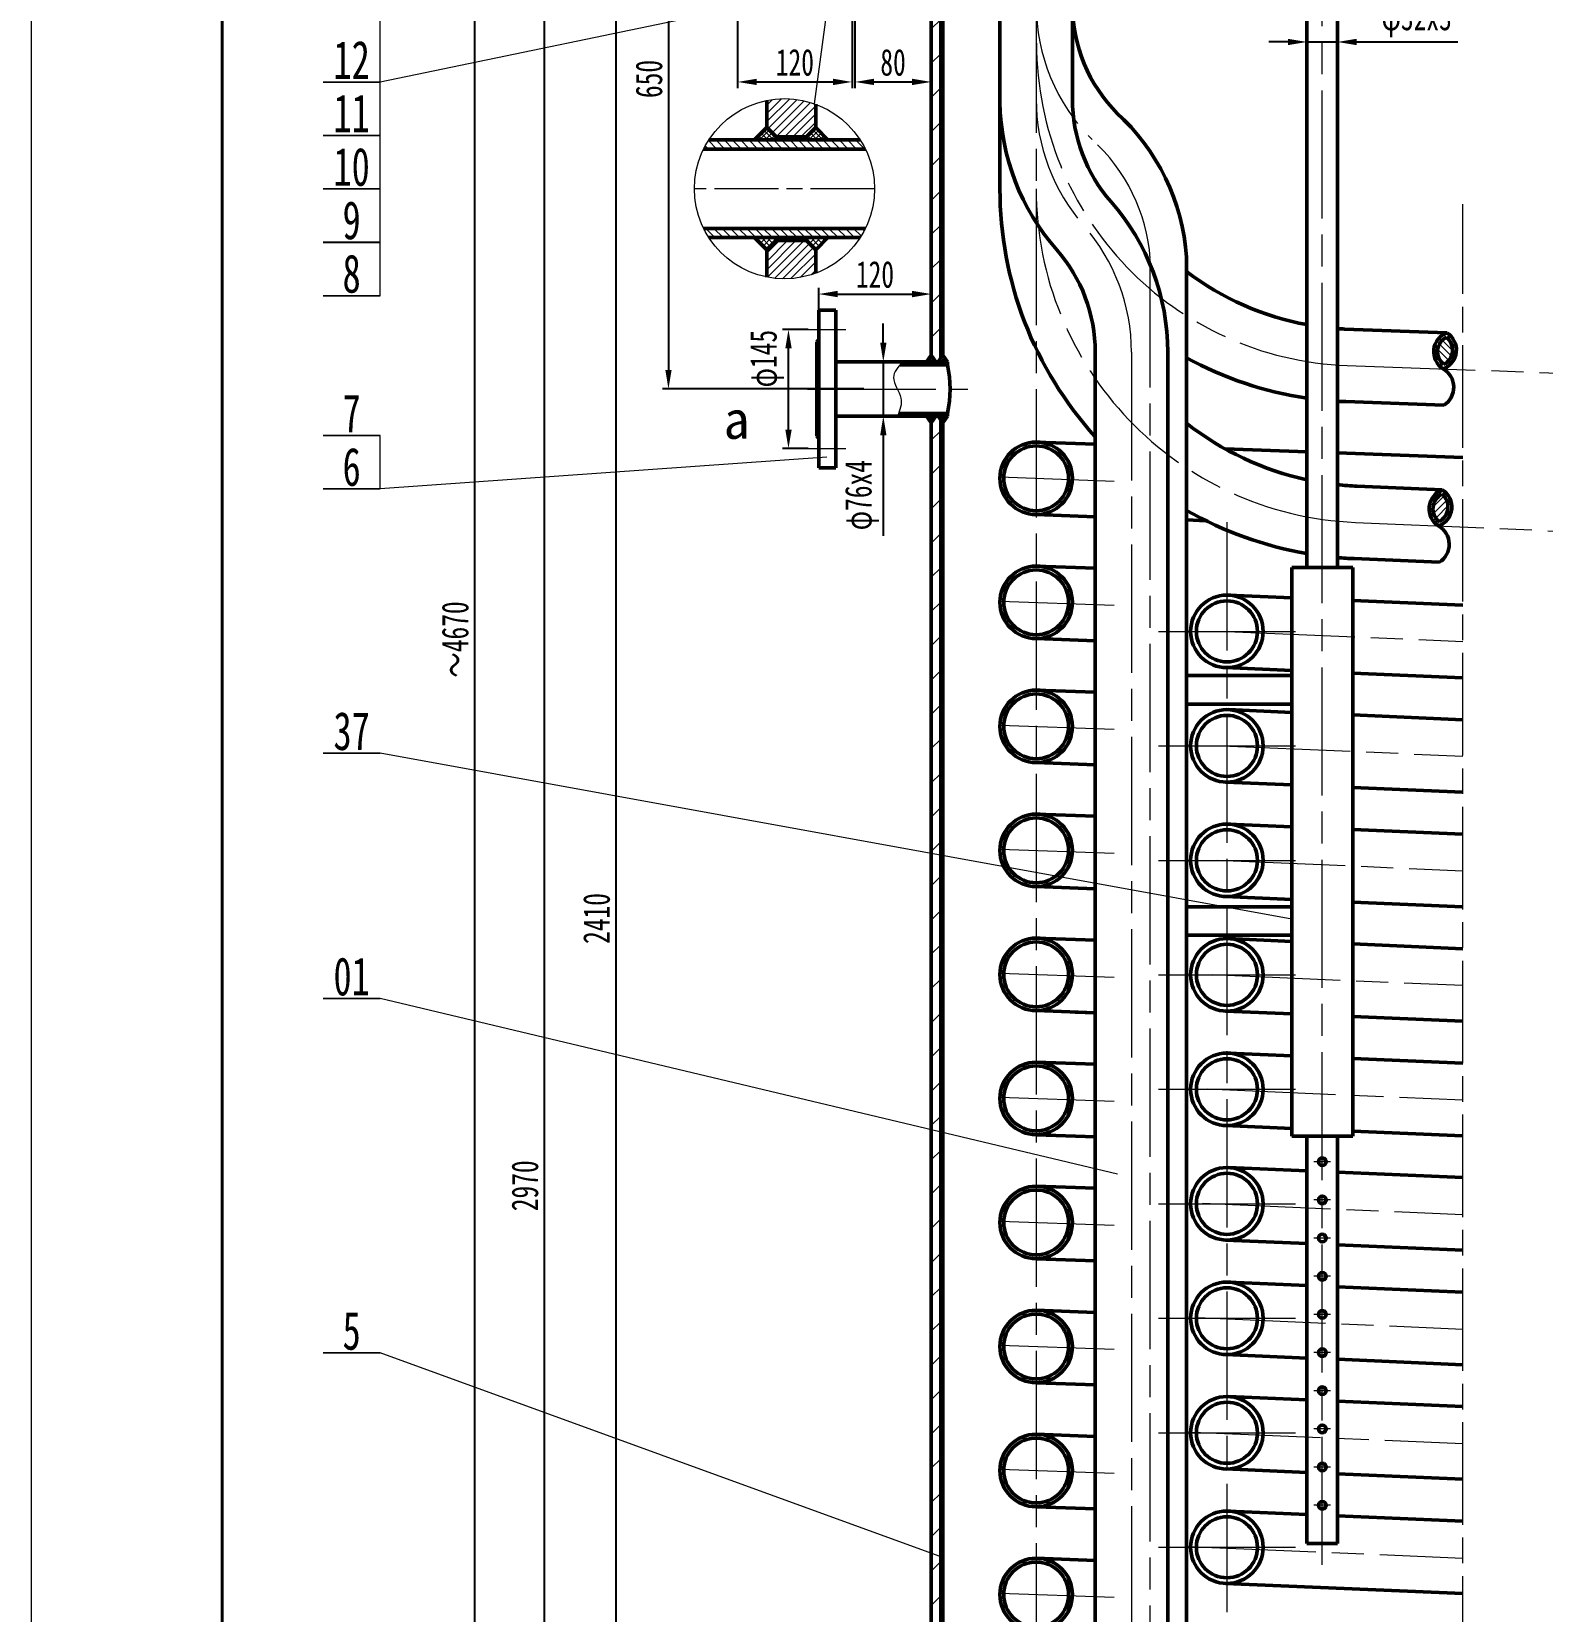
# Model space of a CAD drawing. Header units: millimetres. Extents: x 17368 to 100025, y -24769 to 12950.
# Drawn here: x 45302 to 45500, y -9218.9 to -9011.9 of the extents above; entities that cross this region are included whole.
import ezdxf
from ezdxf.enums import TextEntityAlignment as Align

# ---------------------------------------------------------------- set-up
doc = ezdxf.new("R2010")
doc.units = ezdxf.units.MM
doc.header["$LTSCALE"] = 2.8
for name, pattern in [('ACAD_ISO04W100', [30, 24, -3, 0, -3]), ('AM_ISO08W050', [18, 12, -1.5, 3, -1.5]), ('AM_ISO08W050x2', [9, 6, -0.75, 1.5, -0.75])]:
    doc.linetypes.add(name, pattern=pattern)
doc.layers.get('0').update_dxf_attribs({"lineweight": 50})
doc.layers.get('Defpoints').update_dxf_attribs({"lineweight": 50})
for name, color, linetype, lineweight in [('5', 5, 'Continuous', 40), ('9', 3, 'Continuous', 15), ('AM_7N', 4, 'AM_ISO08W050', 15), ('dim', 7, 'Continuous', 15), ('red', 1, 'ACAD_ISO04W100', 15), ('细实线', 5, 'Continuous', 15)]:
    doc.layers.add(name, color=color, linetype=linetype, lineweight=lineweight)
doc.styles.add('仿宋体', font='', dxfattribs={"width": 0.7, "height": 3.5})
doc.styles.get('仿宋体').set_extended_font_data('FangSong_GB2312')
doc.dimstyles.new('ISO-25', dxfattribs={"dimtxt": 3.5, "dimasz": 2.5, "dimexe": 1.25, "dimexo": 0.625, "dimtad": 1, "dimdsep": 46, "dimtxsty": '仿宋体', "dimcen": 2.5, "dimadec": 0, "dimazin": 0, "dimtfac": 1, "dimtmove": 0, "dimatfit": 1, "dimfxl": 0, "dimarcsym": 0})
pattern_1 = [(45, (-21993.8874, -4614.7845), (-0.449012806, 0.449012806), [])]

# ---------------------------------------------------------------- blocks, each defined once
blk = doc.blocks.new('*D1254')
at = {"layer": 'Defpoints', "color": 0, "lineweight": 15}
for p in [(45360.08, -8799.55), (45435.41, -8799.55), (45464.29, -9383.66)]:
    blk.add_point(p, dxfattribs=at)
at = {"layer": '细实线', "color": 0, "lineweight": -2}
for p, q in [((45434.79, -8799.55), (45359.28, -8799.55)), ((45360.08, -9381.16), (45360.08, -8802.05)), ((45463.66, -9383.66), (45359.28, -9383.66))]:
    blk.add_line(p, q, dxfattribs=at)
at = {"layer": '细实线', "color": 0, "lineweight": 15}
for points in [[(45359.66, -8802.05), (45360.5, -8802.05), (45360.08, -8799.55)], [(45359.66, -9381.16), (45360.5, -9381.16), (45360.08, -9383.66)]]:
    blk.add_solid(points, dxfattribs=at)
at = {"layer": '细实线', "color": 0, "lineweight": 15, "insert": (45357.53, -9091.6), "char_height": 3.5, "attachment_point": 5, "rotation": 90, "style": '仿宋体'}
blk.add_mtext('～4670', dxfattribs=at)
blk = doc.blocks.new('*D1260')
at = {"layer": 'Defpoints', "color": 0, "lineweight": 15}
for p in [(45378.61, -8977.52), (45414.76, -8977.52), (45420.36, -9278.77)]:
    blk.add_point(p, dxfattribs=at)
at = {"layer": '细实线', "color": 0, "lineweight": -2}
for p, q in [((45414.14, -8977.52), (45377.81, -8977.52)), ((45378.61, -9276.27), (45378.61, -8980.02)), ((45419.74, -9278.77), (45377.81, -9278.77))]:
    blk.add_line(p, q, dxfattribs=at)
at = {"layer": '细实线', "color": 0, "lineweight": 15}
for points in [[(45378.19, -8980.02), (45379.03, -8980.02), (45378.61, -8977.52)], [(45378.19, -9276.27), (45379.03, -9276.27), (45378.61, -9278.77)]]:
    blk.add_solid(points, dxfattribs=at)
at = {"layer": '细实线', "color": 0, "lineweight": 15, "insert": (45376.06, -9128.15), "char_height": 3.5, "attachment_point": 5, "rotation": 90, "style": '仿宋体'}
blk.add_mtext('2410', dxfattribs=at)
blk = doc.blocks.new('*D1265')
at = {"layer": 'Defpoints', "color": 0, "linetype": 'Continuous', "lineweight": 15}
for p in [(45414.76, -8977.52), (45385.47, -9058.77), (45411.73, -9058.77)]:
    blk.add_point(p, dxfattribs=at)
at = {"layer": '细实线', "color": 0, "linetype": 'Continuous', "lineweight": -2}
for p, q in [((45414.14, -8977.52), (45384.68, -8977.52)), ((45385.47, -8980.02), (45385.47, -9056.27)), ((45411.1, -9058.77), (45384.68, -9058.77))]:
    blk.add_line(p, q, dxfattribs=at)
at = {"layer": '细实线', "color": 0, "linetype": 'Continuous', "lineweight": 15}
for points in [[(45385.06, -8980.02), (45385.89, -8980.02), (45385.47, -8977.52)], [(45385.06, -9056.27), (45385.89, -9056.27), (45385.47, -9058.77)]]:
    blk.add_solid(points, dxfattribs=at)
at = {"layer": '细实线', "color": 0, "linetype": 'Continuous', "lineweight": 15, "insert": (45382.93, -9018.15), "char_height": 3.5, "attachment_point": 5, "rotation": 90, "style": '仿宋体'}
blk.add_mtext('650', dxfattribs=at)
blk = doc.blocks.new('*D1266')
at = {"layer": 'Defpoints', "color": 0, "linetype": 'Continuous', "lineweight": 15}
for p in [(45401.2, -9050.96), (45404.41, -9050.96), (45404.41, -9066.58)]:
    blk.add_point(p, dxfattribs=at)
at = {"layer": '细实线', "color": 0, "linetype": 'Continuous', "lineweight": -2}
for p, q in [((45403.79, -9050.96), (45400.4, -9050.96)), ((45401.2, -9064.08), (45401.2, -9053.46)), ((45403.79, -9066.58), (45400.4, -9066.58))]:
    blk.add_line(p, q, dxfattribs=at)
at = {"layer": '细实线', "color": 0, "linetype": 'Continuous', "lineweight": 15}
for points in [[(45400.79, -9053.46), (45401.62, -9053.46), (45401.2, -9050.96)], [(45400.79, -9064.08), (45401.62, -9064.08), (45401.2, -9066.58)]]:
    blk.add_solid(points, dxfattribs=at)
at = {"layer": '细实线', "color": 0, "linetype": 'Continuous', "lineweight": 15, "insert": (45398.39, -9054.79), "char_height": 3.5, "attachment_point": 5, "rotation": 90, "style": '仿宋体'}
blk.add_mtext('φ145', dxfattribs=at)
blk = doc.blocks.new('*D1267')
at = {"layer": 'Defpoints', "color": 0, "linetype": 'Continuous', "lineweight": 15}
for p in [(45419.91, -9046.33), (45405.16, -9053.62), (45419.91, -9052.75)]:
    blk.add_point(p, dxfattribs=at)
at = {"layer": '细实线', "color": 0, "linetype": 'Continuous', "lineweight": -2}
for p, q in [((45405.16, -9052.99), (45405.16, -9045.53)), ((45419.91, -9052.13), (45419.91, -9045.53)), ((45407.66, -9046.33), (45417.41, -9046.33))]:
    blk.add_line(p, q, dxfattribs=at)
at = {"layer": '细实线', "color": 0, "linetype": 'Continuous', "lineweight": 15}
for points in [[(45407.66, -9045.91), (45407.66, -9046.75), (45405.16, -9046.33)], [(45417.41, -9045.91), (45417.41, -9046.75), (45419.91, -9046.33)]]:
    blk.add_solid(points, dxfattribs=at)
at = {"layer": '细实线', "color": 0, "linetype": 'Continuous', "lineweight": 15, "insert": (45412.54, -9043.78), "char_height": 3.5, "attachment_point": 5, "style": '仿宋体'}
blk.add_mtext('120', dxfattribs=at)
blk = doc.blocks.new('*D1268')
at = {"layer": 'Defpoints', "color": 0, "linetype": 'Continuous', "lineweight": 15}
for p in [(45409.91, -9007.16), (45419.91, -9009.93), (45419.91, -9018.54)]:
    blk.add_point(p, dxfattribs=at)
at = {"layer": '细实线', "color": 0, "linetype": 'Continuous', "lineweight": -2}
for p, q in [((45409.91, -9007.78), (45409.91, -9019.34)), ((45419.91, -9010.55), (45419.91, -9019.34)), ((45412.41, -9018.54), (45417.41, -9018.54))]:
    blk.add_line(p, q, dxfattribs=at)
at = {"layer": '细实线', "color": 0, "linetype": 'Continuous', "lineweight": 15}
for points in [[(45412.41, -9018.12), (45412.41, -9018.95), (45409.91, -9018.54)], [(45417.41, -9018.12), (45417.41, -9018.95), (45419.91, -9018.54)]]:
    blk.add_solid(points, dxfattribs=at)
at = {"layer": '细实线', "color": 0, "linetype": 'Continuous', "lineweight": 15, "insert": (45414.91, -9015.99), "char_height": 3.5, "attachment_point": 5, "style": '仿宋体'}
blk.add_mtext('80', dxfattribs=at)
blk = doc.blocks.new('*D1269')
at = {"layer": 'Defpoints', "color": 0, "linetype": 'Continuous', "lineweight": 15}
for p in [(45394.54, -9005.66), (45409.54, -9007.14), (45409.54, -9018.54)]:
    blk.add_point(p, dxfattribs=at)
at = {"layer": '细实线', "color": 0, "linetype": 'Continuous', "lineweight": -2}
for p, q in [((45394.54, -9006.29), (45394.54, -9019.34)), ((45409.54, -9007.76), (45409.54, -9019.34)), ((45397.04, -9018.54), (45407.04, -9018.54))]:
    blk.add_line(p, q, dxfattribs=at)
at = {"layer": '细实线', "color": 0, "linetype": 'Continuous', "lineweight": 15}
for points in [[(45397.04, -9018.12), (45397.04, -9018.95), (45394.54, -9018.54)], [(45407.04, -9018.12), (45407.04, -9018.95), (45409.54, -9018.54)]]:
    blk.add_solid(points, dxfattribs=at)
at = {"layer": '细实线', "color": 0, "linetype": 'Continuous', "lineweight": 15, "insert": (45402.04, -9015.99), "char_height": 3.5, "attachment_point": 5, "style": '仿宋体'}
blk.add_mtext('120', dxfattribs=at)
blk = doc.blocks.new('*D1275')
at = {"layer": 'Defpoints', "color": 0, "linetype": 'Continuous', "lineweight": 15}
for p in [(45369.22, -8977.52), (45414.76, -8977.52), (45539.91, -9348.82)]:
    blk.add_point(p, dxfattribs=at)
at = {"layer": '细实线', "color": 0, "linetype": 'Continuous', "lineweight": -2}
for p, q in [((45414.14, -8977.52), (45368.42, -8977.52)), ((45369.22, -9346.32), (45369.22, -8980.02)), ((45539.29, -9348.82), (45368.42, -9348.82))]:
    blk.add_line(p, q, dxfattribs=at)
at = {"layer": '细实线', "color": 0, "linetype": 'Continuous', "lineweight": 15}
for points in [[(45368.81, -8980.02), (45369.64, -8980.02), (45369.22, -8977.52)], [(45368.81, -9346.32), (45369.64, -9346.32), (45369.22, -9348.82)]]:
    blk.add_solid(points, dxfattribs=at)
at = {"layer": '细实线', "color": 0, "linetype": 'Continuous', "lineweight": 15, "insert": (45366.67, -9163.17), "char_height": 3.5, "attachment_point": 5, "rotation": 90, "style": '仿宋体'}
blk.add_mtext('2970', dxfattribs=at)
blk = doc.blocks.new('*D1485')
at = {"layer": 'Defpoints', "color": 0, "lineweight": 15}
for p in [(45469.16, -9013.76), (45473.16, -9013.3), (45473.16, -9013.76)]:
    blk.add_point(p, dxfattribs=at)
at = {"layer": '细实线', "color": 0, "lineweight": -2}
for p, q in [((45466.66, -9013.3), (45464.16, -9013.3)), ((45469.16, -9013.14), (45469.16, -9012.5)), ((45469.16, -9013.3), (45473.16, -9013.3)), ((45473.16, -9013.14), (45473.16, -9012.5)), ((45475.66, -9013.3), (45488.93, -9013.3))]:
    blk.add_line(p, q, dxfattribs=at)
at = {"layer": '细实线', "color": 0, "lineweight": 15}
for points in [[(45466.66, -9012.89), (45466.66, -9013.72), (45469.16, -9013.3)], [(45475.66, -9012.89), (45475.66, -9013.72), (45473.16, -9013.3)]]:
    blk.add_solid(points, dxfattribs=at)
at = {"layer": '细实线', "color": 0, "lineweight": 15, "insert": (45483.54, -9010.49), "char_height": 3.5, "attachment_point": 5, "style": '仿宋体'}
blk.add_mtext('φ32x3', dxfattribs=at)
blk = doc.blocks.new('*D1535')
at = {"layer": 'Defpoints', "color": 0, "linetype": 'Continuous', "lineweight": 15}
for p in [(45413.71, -9055.21), (45413.63, -9062.33), (45413.71, -9062.33)]:
    blk.add_point(p, dxfattribs=at)
at = {"layer": '细实线', "color": 0, "linetype": 'Continuous', "lineweight": -2}
for p, q in [((45413.63, -9052.71), (45413.63, -9050.21)), ((45413.08, -9055.21), (45412.83, -9055.21)), ((45413.63, -9055.21), (45413.63, -9062.33)), ((45413.08, -9062.33), (45412.83, -9062.33)), ((45413.63, -9064.83), (45413.63, -9078.03))]:
    blk.add_line(p, q, dxfattribs=at)
at = {"layer": '细实线', "color": 0, "linetype": 'Continuous', "lineweight": 15}
for points in [[(45413.22, -9052.71), (45414.05, -9052.71), (45413.63, -9055.21)], [(45413.22, -9064.83), (45414.05, -9064.83), (45413.63, -9062.33)]]:
    blk.add_solid(points, dxfattribs=at)
at = {"layer": '细实线', "color": 0, "linetype": 'Continuous', "lineweight": 15, "insert": (45410.82, -9072.68), "char_height": 3.5, "attachment_point": 5, "rotation": 90, "style": '仿宋体'}
blk.add_mtext('φ76x4', dxfattribs=at)

msp = doc.modelspace()

# ---------------------------------------------------------------- hatches: boundary and pattern name
at = {"layer": '细实线', "linetype": 'Continuous', "lineweight": 15}
h = msp.add_hatch(dxfattribs=at)
h.set_pattern_fill('ANSI31', color=5, style=0)
h.set_pattern_definition([(45, (-21993.8874, -4614.7845), (-2.24506403, 2.24506403), [])])
h.paths.add_polyline_path([(45421.16271, -8978.14745), (45419.91271, -8978.14745), (45419.91271, -8998.25596), (45420.49954, -8998.95995), (45421.07378, -8998.95995), (45421.16271, -8998.84162)])
h.paths.add_polyline_path([(45421.16271, -9006.20328), (45421.07378, -9006.08495), (45420.49954, -9006.08495), (45419.91271, -9006.78894), (45419.91271, -9054.34609), (45420.49864, -9055.20995), (45420.82677, -9055.20995), (45421.16271, -9054.71467)])
h.paths.add_polyline_path([(45421.16271, -9062.83023), (45420.82677, -9062.33495), (45420.49864, -9062.33495), (45419.91271, -9063.19881), (45419.91271, -9106.39455), (45421.16271, -9099.30545)])
h.paths.add_polyline_path([(45421.16271, -9099.30545), (45419.91271, -9106.39455), (45419.91271, -9168.98844), (45421.16271, -9178.52293)])
h.paths.add_polyline_path([(45421.16271, -9178.52293), (45419.91271, -9168.98844), (45419.91271, -9235.20575), (45421.16271, -9233.42057)])
h.paths.add_polyline_path([(45421.16271, -9233.42057), (45419.91271, -9235.20575), (45419.91271, -9278.77245), (45421.16271, -9278.77245)])
h.paths.add_polyline_path([(45672.41271, -9255.42702), (45671.16271, -9246.5074), (45671.16271, -9278.77245), (45672.41271, -9278.77245)])
h.paths.add_polyline_path([(45672.41271, -9182.1214), (45671.16271, -9246.5074), (45672.41271, -9255.42702)])
h.paths.add_polyline_path([(45672.41271, -9182.1214), (45671.16271, -9157.58398), (45671.16271, -9246.5074)])
h.paths.add_polyline_path([(45672.41271, -9085.8117), (45671.16271, -9088.76303), (45671.16271, -9157.58398), (45672.41271, -9182.1214)])
h.paths.add_polyline_path([(45672.41271, -9005.39282), (45671.16271, -9003.40242), (45671.16271, -9088.76303), (45672.41271, -9085.8117)])
h.paths.add_polyline_path([(45672.41271, -8978.14745), (45671.16271, -8978.14745), (45671.16271, -9003.40242), (45672.41271, -9005.39282)])
at = {"layer": '细实线', "lineweight": 15}
h = msp.add_hatch(dxfattribs=at)
h.set_pattern_fill('ANSI31', color=256, scale=0.24, angle=180, style=0)
h.set_pattern_definition([(225, (38395.15434, -45506.6175), (0.538815367, -0.538815367), [])])
h.paths.add_polyline_path([(45404.76671, -9043.60402), (45404.76671, -9040.52991), (45403.56674, -9039.32994), (45399.56671, -9039.32995), (45398.36671, -9040.52996), (45398.36671, -9044.10452, 0.138575296)])
h.paths.add_polyline_path([(45398.3667, -9024.52988), (45399.56678, -9025.72995), (45403.56669, -9025.72994), (45404.76671, -9024.52993), (45404.76671, -9021.45582, 0.13857531), (45398.3667, -9020.95532)])
at = {"layer": '细实线', "lineweight": 13}
h = msp.add_hatch(dxfattribs=at)
h.set_pattern_fill('ANSI37', color=256, scale=0.16, angle=90, style=0)
h.set_pattern_definition([(135, (38395.15434, -45506.61746), (-0.359210245, -0.359210245), []), (225, (38395.15434, -45506.61746), (0.359210245, -0.359210245), [])])
h.paths.add_polyline_path([(45396.7667, -9038.92996), (45398.3667, -9040.52996), (45399.9667, -9038.92996)])
h.paths.add_polyline_path([(45396.76663, -9026.12996), (45399.96678, -9026.12996), (45398.3667, -9024.52988)])
h.paths.add_polyline_path([(45403.16668, -9026.12996), (45406.36683, -9026.12996), (45404.76675, -9024.52988)])
h.paths.add_polyline_path([(45404.76675, -9040.52996), (45406.36675, -9038.92996), (45403.16675, -9038.92996)])
at = {"layer": '细实线', "linetype": 'Continuous', "lineweight": 15}
h = msp.add_hatch(dxfattribs=at)
h.set_pattern_fill('ANSI31', color=5, scale=0.24, angle=90, style=0)
h.set_pattern_definition([(135, (38395.15434, -45506.6175), (-0.538815367, -0.538815367), [])])
h.paths.add_polyline_path([(45410.59913, -9038.92996, 0.029222475), (45411.27767, -9037.72996), (45390.08452, -9037.72996, 0.029222475), (45390.76306, -9038.92996)])
h.paths.add_polyline_path([(45411.27771, -9027.32996, 0.029222354), (45410.59918, -9026.12996), (45390.76302, -9026.12996, 0.029222354), (45390.08448, -9027.32996)])
at = {"layer": '细实线', "lineweight": 15}
h = msp.add_hatch(dxfattribs=at)
h.set_pattern_fill('ANSI31', color=256, scale=0.2, angle=90, style=0)
h.set_pattern_definition([(135, (-21993.8874, -4614.7845), (-0.449012806, -0.449012806), [])])
h.paths.add_polyline_path([(45487.49963, -9051.40009, 0.620989125), (45487.01076, -9056.13818), (45487.01077, -9056.13818, 0.621010501)])
at = {"layer": '细实线', "linetype": 'Continuous', "lineweight": 15}
h = msp.add_hatch(dxfattribs=at)
h.set_pattern_fill('ANSI31', color=5, scale=0.2, style=0)
h.set_pattern_definition(pattern_1)
edge = h.paths.add_edge_path()
edge.add_line((45422.03771, -9055.20995), (45416.15094, -9055.20995))
edge.add_spline(control_points=[(45416.15094, -9055.20995), (45416.04219, -9055.33487), (45415.93344, -9055.4598), (45415.82833, -9055.58495)], knot_values=[0, 0, 0, 0, 3.523385408, 3.523385408, 3.523385408, 3.523385408], degree=3, periodic=0)
edge.add_line((45415.82833, -9055.58495), (45422.03771, -9055.58495))
edge.add_line((45422.03771, -9055.58495), (45422.03771, -9055.20995))
edge = h.paths.add_edge_path()
edge.add_line((45422.03771, -9061.95995), (45415.64956, -9061.95995))
edge.add_spline(control_points=[(45415.64956, -9061.95995), (45415.60569, -9062.08491), (45415.56009, -9062.20993), (45415.51449, -9062.33495)], knot_values=[58.199532222, 58.199532222, 58.199532222, 58.199532222, 61.228941035, 61.228941035, 61.228941035, 61.228941035], degree=3, periodic=0)
edge.add_line((45415.51449, -9062.33495), (45422.03771, -9062.33495))
edge.add_line((45422.03771, -9062.33495), (45422.03771, -9061.95995))
h = msp.add_hatch(dxfattribs=at)
h.set_pattern_fill('ANSI37', color=5, scale=0.0625, style=0)
h.set_pattern_definition([(45, (-21993.8874, -4614.7845), (-0.1403165019, 0.1403165019), []), (135, (-21993.8874, -4614.7845), (-0.1403165019, -0.1403165019), [])])
h.paths.add_polyline_path([(45421.41271, -9054.34609), (45420.82677, -9055.20995), (45422.03771, -9055.20995)])
h.paths.add_polyline_path([(45419.28771, -9055.20995), (45420.49864, -9055.20995), (45419.91271, -9054.34609)])
h.paths.add_polyline_path([(45419.91271, -9063.19881), (45420.49864, -9062.33495), (45419.28771, -9062.33495)])
h.paths.add_polyline_path([(45420.82677, -9062.33495), (45421.41271, -9063.19881), (45422.03771, -9062.33495)])
at = {"layer": '细实线', "lineweight": 15}
h = msp.add_hatch(dxfattribs=at)
h.set_pattern_fill('ANSI31', color=256, scale=0.2, style=0)
h.set_pattern_definition(pattern_1)
h.paths.add_polyline_path([(45486.90511, -9071.9873), (45486.8889, -9071.9866, 0.619772937), (45486.40954, -9076.72042), (45486.40955, -9076.72042, 0.620058056)])

# ---------------------------------------------------------------- linework, layer by layer
for p, q in [((45428.9158, -9033.0925), (45428.9158, -8948.64745)), ((45428.9158, -9021.20444), (45428.9158, -9003.14454)), ((45438.41271, -9020.80142), (45438.41271, -9003.14454)), ((45421.16271, -9006.20328), (45421.16271, -9054.71467)), ((45419.91271, -9006.78894), (45419.91271, -9054.34609)), ((45421.41271, -9006.53594), (45421.41271, -9054.34609)), ((45453.37788, -9285.37515), (45453.37788, -9041.49712)), ((45474.06914, -9050.91381), (45487.49963, -9051.40009)), ((45407.41271, -9055.20995), (45422.03771, -9055.20995)), ((45415.82833, -9055.58495), (45422.03771, -9055.58495)), ((45419.28771, -9055.20995), (45419.91271, -9054.34609)), ((45419.91271, -9054.34609), (45420.49864, -9055.20995)), ((45421.41271, -9054.34609), (45420.82677, -9055.20995)), ((45422.03771, -9055.20995), (45421.41271, -9054.34609)), ((45422.03771, -9055.20995), (45422.03771, -9055.58495)), ((45441.41271, -9053.94296), (45441.41271, -9296.60335)), ((45450.91271, -9053.93763), (45450.91271, -9296.60335)), ((45415.64956, -9061.95995), (45422.03771, -9061.95995)), ((45422.03771, -9061.95995), (45422.03771, -9062.33495)), ((45474.25974, -9060.43083), (45487.09113, -9060.89418)), ((45407.41271, -9062.33495), (45422.03771, -9062.33495)), ((45419.28771, -9062.33495), (45419.91271, -9063.19881)), ((45419.91271, -9063.19881), (45420.49864, -9062.33495)), ((45419.91271, -9063.19881), (45419.91271, -9278.77245)), ((45421.41271, -9063.19881), (45420.82677, -9062.33495)), ((45421.16271, -9062.83023), (45421.16271, -9278.77245)), ((45422.03771, -9062.33495), (45421.41271, -9063.19881)), ((45421.41271, -9063.19881), (45421.41271, -9278.77245)), ((45441.41271, -9066.00218), (45433.66271, -9065.72232)), ((45469.16269, -9067.00426), (45458.4369, -9066.61694)), ((45489.59377, -9067.74205), (45473.16269, -9067.14871)), ((45475.74281, -9071.50892), (45486.8889, -9071.9866)), ((45441.41271, -9075.50218), (45433.66271, -9075.22232)), ((45455.92793, -9076.02634), (45453.37788, -9075.93426)), ((45441.41271, -9082.25303), (45433.66271, -9081.97232)), ((45475.33604, -9081.0002), (45486.48984, -9081.47822)), ((45458.86609, -9085.78563), (45467.16269, -9086.1412)), ((45475.16269, -9086.48405), (45489.59377, -9087.10253)), ((45441.41271, -9091.75218), (45433.66271, -9091.47232)), ((45458.45932, -9095.27692), (45467.16269, -9095.64992)), ((45453.37788, -9096.32856), (45467.16269, -9096.32856)), ((45475.16269, -9095.99277), (45489.59377, -9096.61125)), ((45441.41271, -9098.50304), (45433.66271, -9098.22232)), ((45453.37788, -9100.07856), (45467.16269, -9100.07856)), ((45458.86609, -9100.78563), (45467.16269, -9101.1412)), ((45475.16269, -9101.48405), (45489.59377, -9102.10253)), ((45441.41271, -9108.00218), (45433.66271, -9107.72232)), ((45458.45932, -9110.27692), (45467.16269, -9110.64992)), ((45475.16269, -9110.99277), (45489.59377, -9111.61125)), ((45441.41271, -9114.75304), (45433.66271, -9114.47232)), ((45458.86609, -9115.78563), (45467.16269, -9116.1412)), ((45475.16269, -9116.48405), (45489.59377, -9117.10253)), ((45441.41271, -9124.25218), (45433.66271, -9123.97232)), ((45458.45932, -9125.27692), (45467.16269, -9125.64992)), ((45475.16269, -9125.99277), (45489.59377, -9126.61125)), ((45453.37788, -9126.6001), (45467.16269, -9126.6001)), ((45453.37788, -9130.3501), (45467.16269, -9130.3501)), ((45441.41271, -9131.00218), (45433.66271, -9130.72232)), ((45458.86609, -9130.78563), (45467.16269, -9131.1412)), ((45475.16269, -9131.48405), (45489.59377, -9132.10253)), ((45441.41271, -9140.50218), (45433.66271, -9140.22232)), ((45441.41271, -9140.50218), (45438.79253, -9140.40756)), ((45458.45932, -9140.27692), (45467.16269, -9140.64992)), ((45475.16269, -9140.99277), (45489.59377, -9141.61125)), ((45441.41271, -9147.25218), (45433.66271, -9146.97232)), ((45458.86609, -9145.78563), (45467.16269, -9146.1412)), ((45475.16269, -9146.48405), (45489.59377, -9147.10253)), ((45458.45932, -9155.27692), (45467.16269, -9155.64992)), ((45441.41271, -9156.75218), (45433.66271, -9156.47232)), ((45475.16269, -9155.99277), (45489.59377, -9156.61125)), ((45458.86609, -9160.78563), (45469.16269, -9161.22691)), ((45473.16269, -9161.39834), (45489.59377, -9162.10253)), ((45441.41271, -9163.50218), (45433.66271, -9163.22232)), ((45458.45932, -9170.27692), (45469.16269, -9170.73563)), ((45473.16269, -9170.90706), (45489.59377, -9171.61125)), ((45441.41271, -9173.00218), (45433.66271, -9172.72232)), ((45458.86609, -9175.78563), (45469.16269, -9176.22691)), ((45473.16269, -9176.39834), (45489.59377, -9177.10253)), ((45441.41271, -9179.75218), (45433.66271, -9179.47232)), ((45458.45932, -9185.27692), (45469.16269, -9185.73563)), ((45473.16269, -9185.90706), (45489.59377, -9186.61125)), ((45441.41271, -9189.25218), (45433.66271, -9188.97232)), ((45458.86609, -9190.78563), (45469.16269, -9191.22691)), ((45473.16269, -9191.39834), (45489.59377, -9192.10253)), ((45441.41271, -9196.00218), (45433.66271, -9195.72232)), ((45458.45932, -9200.27692), (45469.16269, -9200.73563)), ((45473.16269, -9200.90706), (45489.59377, -9201.61125)), ((45441.41271, -9205.50218), (45433.66271, -9205.22232)), ((45458.86609, -9205.78563), (45469.16269, -9206.22691)), ((45473.16269, -9206.39834), (45489.59377, -9207.10253)), ((45441.41271, -9212.25218), (45433.66271, -9211.97232)), ((45458.45932, -9215.27692), (45489.59377, -9216.61125))]:
    msp.add_line(p, q)
for centre, radius in [((45433.66271, -9070.47232), 4.75), ((45433.66271, -9070.47232), 4.25), ((45433.66271, -9086.72232), 4.75), ((45433.66271, -9086.72232), 4.25), ((45458.66271, -9090.53127), 4.75), ((45458.66271, -9090.53127), 4), ((45433.66271, -9102.97232), 4.75), ((45433.66271, -9102.97232), 4.25), ((45458.66271, -9105.53127), 4.75), ((45458.66271, -9105.53127), 4), ((45433.66271, -9119.22232), 4.75), ((45433.66271, -9119.22232), 4.25), ((45458.66271, -9120.53127), 4.75), ((45458.66271, -9120.53127), 4), ((45433.66271, -9135.47232), 4.75), ((45433.66271, -9135.47232), 4.25), ((45458.66271, -9135.53127), 4.75), ((45458.66271, -9135.53127), 4), ((45433.66271, -9151.72232), 4.75), ((45458.66271, -9150.53127), 4.75), ((45458.66271, -9150.53127), 4), ((45433.66271, -9151.72232), 4.25), ((45458.66271, -9165.53127), 4.75), ((45433.66271, -9167.97232), 4.75), ((45458.66271, -9165.53127), 4), ((45433.66271, -9167.97232), 4.25), ((45458.66271, -9180.53127), 4.75), ((45458.66271, -9180.53127), 4), ((45433.66271, -9184.22232), 4.75), ((45433.66271, -9184.22232), 4.25), ((45458.66271, -9195.53127), 4.75), ((45458.66271, -9195.53127), 4), ((45433.66271, -9200.47232), 4.75), ((45433.66271, -9200.47232), 4.25), ((45458.66271, -9210.53127), 4.75), ((45458.66271, -9210.53127), 4), ((45433.66271, -9216.72232), 4.75), ((45433.66271, -9216.72232), 4.25)]:
    msp.add_circle(centre, radius)
for centre, radius, start, end in [((45458.66271, -9008.40264), 20.25, 180, 225), ((45458.83658, -9020.77274), 29.9239, 180.8266112, 221.3021326), ((45458.83658, -9020.77274), 20.4239, 180.072466, 221.3021326), ((45425.30026, -9043.43822), 28.14464, 3.9547393, 47.8987201), ((45477.41271, -9032.54468), 48.5, 180, 222.0750221), ((45421.00905, -9053.96824), 29.90367, 0.0586493, 41.2348869), ((45421.00905, -9053.96824), 20.40367, 0.0639476, 41.2348869), ((45475.96562, -9013.46179), 37.5, 232.9623473, 259.548017), ((45475.96562, -9013.46179), 37.5, 265.7134423, 267.1011456), ((45488.4271, -9053.89005), 2.65709, 110.4294687, 237.7889743), ((45486.08339, -9053.64823), 2.65705, 290.4277864, 57.7906566), ((45488.42646, -9053.89036), 2.15648, 117.2033355, 231.0139419), ((45486.08391, -9053.64864), 2.15648, 297.2033355, 51.0139419), ((45407.43986, -9058.77245), 14.94179, 347.682556, 12.317444), ((45475.96562, -9013.46179), 47, 241.2760435, 261.677593), ((45485.62745, -9058.54024), 2.7719, 301.8732325, 60.0628308), ((45475.96562, -9013.46179), 47, 266.5810351, 267.92673), ((45477.41271, -9032.54468), 39, 231.9551954, 257.7874571), ((45477.41271, -9032.54468), 39, 263.7437874, 267.5459683), ((45487.82524, -9074.4726), 2.65648, 110.4202165, 237.7970609), ((45485.4827, -9074.23087), 2.65648, 290.4202165, 57.7970609), ((45487.82524, -9074.4726), 2.15648, 117.2033355, 231.0139419), ((45485.4827, -9074.23087), 2.15648, 297.2033355, 51.0139419), ((45477.41271, -9032.54468), 48.5, 240.2930948, 260.2061728), ((45485.02472, -9079.12337), 2.77343, 301.8885871, 60.0448808), ((45477.41271, -9032.54468), 48.5, 264.972774, 267.5459683)]:
    msp.add_arc(centre, radius, start, end)
at = {"layer": '5', "color": 7}
msp.add_line((45326.9977, -9552.338), (45326.9977, -8731.338), dxfattribs=at)
at = {"layer": '9', "color": 7}
msp.add_line((45301.9977, -9562.338), (45301.9977, -8721.338), dxfattribs=at)
at = {"layer": 'AM_7N', "linetype": 'AM_ISO08W050x2', "lineweight": 15}
for p, q in [((45471.16271, -9212.84202), (45471.16271, -8953.1339)), ((45433.66271, -9008.40264), (45433.66271, -9314.21737)), ((45448.62788, -9285.37515), (45448.62788, -9041.6687)), ((45403.68544, -9050.95995), (45408.70532, -9050.95995)), ((45446.16271, -9053.94017), (45446.16271, -9296.60335)), ((45474.43712, -9055.68414), (45663.99603, -9062.52932)), ((45403.71192, -9058.77245), (45424.70511, -9058.77245)), ((45403.68544, -9066.58495), (45408.70532, -9066.58495)), ((45458.66271, -9076.24086), (45458.66271, -9328.05818)), ((45475.53942, -9076.25456), (45633.66271, -9083.03127)), ((45458.66271, -9090.53127), (45489.59377, -9091.85689)), ((45458.02044, -9105.51751), (45489.59377, -9106.87066)), ((45457.37817, -9120.50376), (45489.59377, -9121.88443)), ((45456.7359, -9135.49), (45489.59377, -9136.8982)), ((45456.09363, -9150.47625), (45489.59377, -9151.91197)), ((45455.45137, -9165.46249), (45489.59377, -9166.92573)), ((45454.8091, -9180.44873), (45489.59377, -9181.9395)), ((45454.16683, -9195.43498), (45489.59377, -9196.95327)), ((45453.52456, -9210.42122), (45489.59377, -9211.96704))]:
    msp.add_line(p, q, dxfattribs=at)
at = {"layer": 'AM_7N', "linetype": 'AM_ISO08W050x2', "lineweight": 15, "ltscale": 0.5}
msp.add_line((45412.48482, -9032.52992), (45388.87737, -9032.52992), dxfattribs=at)
at = {"layer": 'AM_7N', "linetype": 'AM_ISO08W050x2', "lineweight": 15, "ltscale": 0.8}
msp.add_line((45489.59377, -9328.55455), (45489.59377, -9034.55826), dxfattribs=at)
at = {"layer": 'AM_7N', "linetype": 'AM_ISO08W050x2'}
for p, q in [((45472.26093, -9160.02245), (45470.06448, -9160.02245)), ((45472.26093, -9165.02245), (45470.06448, -9165.02245)), ((45472.26093, -9170.02245), (45470.06448, -9170.02245)), ((45472.26091, -9175.02245), (45470.06447, -9175.02245)), ((45472.26093, -9180.02245), (45470.06448, -9180.02245)), ((45472.26093, -9185.02245), (45470.06448, -9185.02245)), ((45472.26093, -9190.02245), (45470.06448, -9190.02245)), ((45472.26093, -9195.02245), (45470.06448, -9195.02245)), ((45472.26091, -9200.02245), (45470.06447, -9200.02245)), ((45472.26093, -9205.02245), (45470.06448, -9205.02245))]:
    msp.add_line(p, q, dxfattribs=at)
at = {"layer": 'AM_7N', "linetype": 'AM_ISO08W050x2', "lineweight": 15}
for centre, radius, start, end in [((45458.66271, -9008.40264), 25, 180, 225), ((45475.96562, -9013.46179), 42.25, 180, 267.92673), ((45458.83658, -9020.77274), 25.1739, 180.072466, 221.3021326), ((45425.30026, -9043.43822), 23.39464, 4.337855, 47.8987201), ((45477.41271, -9032.54468), 43.75, 180, 267.5459683), ((45421.00905, -9053.96824), 25.15367, 0.0639476, 41.2348869)]:
    msp.add_arc(centre, radius, start, end, dxfattribs=at)
at = {"layer": 'dim', "const_width": 0.225}
for points in [[(45347.696, -9018.55436), (45340.196, -9018.55436)], [(45347.696, -9025.55436), (45340.196, -9025.55436)], [(45347.696, -9032.55436), (45340.196, -9032.55436)], [(45347.696, -9039.55436), (45340.196, -9039.55436)], [(45347.696, -9046.55436), (45340.196, -9046.55436)], [(45347.696, -9064.8637), (45340.196, -9064.8637)], [(45347.696, -9071.8637), (45340.196, -9071.8637)], [(45347.696, -9106.4807), (45340.196, -9106.4807)], [(45347.696, -9138.631), (45340.196, -9138.631)], [(45347.696, -9185.05621), (45340.196, -9185.05621)]]:
    msp.add_lwpolyline(points, dxfattribs=at)
at = {"layer": 'red', "lineweight": 15}
for p, q in [((45428.9158, -9070.3009), (45443.87788, -9070.8412)), ((45428.9158, -9086.5509), (45443.87788, -9087.0912)), ((45449.67962, -9090.53127), (45467.64579, -9090.53127)), ((45428.9158, -9102.8009), (45443.87788, -9103.3412)), ((45449.67962, -9105.53127), (45467.64579, -9105.53127)), ((45428.9158, -9119.0509), (45443.87788, -9119.5912)), ((45449.67962, -9120.53127), (45467.64579, -9120.53127)), ((45428.9158, -9135.3009), (45443.87788, -9135.8412)), ((45449.67962, -9135.53127), (45467.64579, -9135.53127)), ((45449.67962, -9150.53127), (45467.64579, -9150.53127)), ((45428.9158, -9151.5509), (45443.87788, -9152.0912)), ((45449.67962, -9165.53127), (45467.64579, -9165.53127)), ((45428.9158, -9167.8009), (45443.87788, -9168.3412)), ((45449.67962, -9180.53127), (45467.64579, -9180.53127)), ((45428.9158, -9184.0509), (45443.87788, -9184.5912)), ((45449.67962, -9195.53127), (45467.64579, -9195.53127)), ((45428.9158, -9200.3009), (45443.87788, -9200.8412)), ((45449.67962, -9210.53127), (45467.64579, -9210.53127)), ((45428.9158, -9216.5509), (45443.87788, -9217.0912))]:
    msp.add_line(p, q, dxfattribs=at)
at = {"layer": '细实线', "color": 7, "linetype": 'Continuous', "lineweight": 50}
for p, q in [((45469.16269, -8952.9496), (45469.16269, -9082.17586)), ((45473.16269, -8952.9193), (45473.16269, -9082.17586)), ((45398.3667, -9020.95532), (45398.3667, -9024.52988)), ((45404.76671, -9021.45582), (45404.76671, -9024.52993)), ((45398.3667, -9024.52988), (45396.7667, -9026.12988)), ((45398.3667, -9024.52988), (45399.9667, -9026.12988)), ((45404.76675, -9024.52988), (45403.16675, -9026.12988)), ((45404.76675, -9024.52988), (45406.36675, -9026.12988)), ((45390.76302, -9026.12996), (45410.59918, -9026.12996)), ((45403.56669, -9025.72994), (45399.56678, -9025.72995)), ((45390.08448, -9027.32996), (45411.27771, -9027.32996)), ((45390.08452, -9037.72996), (45411.27767, -9037.72996)), ((45390.76306, -9038.92996), (45410.59913, -9038.92996)), ((45398.3667, -9040.52996), (45396.7667, -9038.92996)), ((45398.3667, -9040.52996), (45399.9667, -9038.92996)), ((45403.56674, -9039.32994), (45399.56671, -9039.32995)), ((45404.76675, -9040.52996), (45403.16675, -9038.92996)), ((45404.76675, -9040.52996), (45406.36675, -9038.92996)), ((45398.36671, -9040.52996), (45398.36671, -9044.10452)), ((45404.76671, -9040.52991), (45404.76671, -9043.60402)), ((45405.16271, -9048.45995), (45407.41271, -9048.45996)), ((45405.16271, -9048.45995), (45405.16271, -9058.77245)), ((45407.41271, -9048.45996), (45407.41271, -9069.08496)), ((45404.91271, -9052.58495), (45405.16271, -9052.33495)), ((45404.91271, -9052.58495), (45404.91271, -9064.95995)), ((45405.16271, -9069.08495), (45405.16271, -9058.77245)), ((45404.91271, -9064.95995), (45405.16271, -9065.20995)), ((45405.16271, -9069.08495), (45407.41271, -9069.08496)), ((45467.16269, -9082.17586), (45467.16269, -9156.6771)), ((45467.16269, -9082.17586), (45475.16269, -9082.17586)), ((45475.16269, -9082.17586), (45475.16269, -9156.6771)), ((45467.16269, -9156.6771), (45475.16269, -9156.6771)), ((45469.16269, -9156.6771), (45469.16269, -9210.02245)), ((45473.16269, -9156.6771), (45473.16269, -9210.02245)), ((45473.16269, -9210.02245), (45469.16269, -9210.02245))]:
    msp.add_line(p, q, dxfattribs=at)
at = {"layer": '细实线', "lineweight": 15}
for p, q in [((45347.696, -9046.55436), (45347.696, -8997.55436)), ((45347.696, -9071.8637), (45347.696, -9064.8637)), ((45406.2223, -9067.7108), (45347.696, -9071.8637)), ((45467.16269, -9128.2155), (45347.696, -9106.4807)), ((45444.3056, -9161.6623), (45347.696, -9138.631)), ((45421.41271, -9211.8869), (45347.696, -9185.05621))]:
    msp.add_line(p, q, dxfattribs=at)
at = {"layer": '细实线', "color": 5, "linetype": 'Continuous', "lineweight": 15}
msp.add_line((45404.60996, -9021.39925), (45406.80944, -9005.02334), dxfattribs=at)
at = {"layer": '细实线'}
msp.add_line((45395.6944, -9008.5896), (45347.696, -9018.55436), dxfattribs=at)
msp.add_circle((45400.6811, -9032.52992), 11.80372, dxfattribs=at)
at = {"layer": '细实线', "color": 7, "linetype": 'Continuous', "lineweight": 50}
for centre in [(45471.16271, -9160.02245), (45471.16271, -9165.02245), (45471.16271, -9170.02245), (45471.16269, -9175.02245), (45471.16271, -9180.02245), (45471.16271, -9185.02245), (45471.16271, -9190.02245), (45471.16271, -9195.02245), (45471.16269, -9200.02245), (45471.16271, -9205.02245)]:
    msp.add_circle(centre, 0.5, dxfattribs=at)
at = {"layer": '细实线', "color": 5, "linetype": 'Continuous', "lineweight": 15}
msp.add_spline([(45416.15094, -9055.20995), (45414.96266, -9057.26811), (45415.94044, -9059.95454), (45415.51449, -9062.33495)], degree=3, dxfattribs=at)

# ---------------------------------------------------------------- texts
at = {"layer": 'dim', "style": '仿宋体', "width": 0.7}
for s, p in [('12', (45343.946, -9018.14809)), ('11', (45343.946, -9025.14809)), ('10', (45343.946, -9032.14809)), ('9', (45343.946, -9039.14809)), ('8', (45343.946, -9046.14809)), ('7', (45343.946, -9064.45743)), ('6', (45343.946, -9071.45743)), ('37', (45343.946, -9106.07443)), ('01', (45343.946, -9138.22473)), ('5', (45343.946, -9184.64994))]:
    msp.add_text(s, height=5, dxfattribs=at).set_placement(p, align=Align.CENTER)
at = {"layer": 'dim', "style": '仿宋体'}
msp.add_text('a', height=5, dxfattribs=at).set_placement((45392.70094, -9065.29777))

# ---------------------------------------------------------------- dimensions: what is measured, and where the dimension line sits
at = {"layer": '细实线', "lineweight": 15}
for base, p1, p2, text, picture, middle in [((45360.08079, -8799.54745), (45464.28771, -9383.65872), (45435.41271, -8799.54745), '～4670', '*D1254', (45357.53079, -9091.60308)), ((45378.6109, -8977.52245), (45420.3628, -9278.77245), (45414.7625, -8977.52245), '2410', '*D1260', (45376.0609, -9128.14745))]:
    dim = msp.add_linear_dim(base=base, p1=p1, p2=p2, angle=90, text=text, dimstyle='ISO-25', override={"dimexe": 0.8, "dimgap": 0.8}, dxfattribs=at)
    dim.commit()
    dim.dimension.update_dxf_attribs({"geometry": picture, "text_midpoint": middle})
at = {"layer": '细实线', "color": 5, "linetype": 'Continuous', "lineweight": 15}
for base, p1, p2, text, picture, middle in [((45369.2246, -8977.52245), (45539.91271, -9348.82089), (45414.7625, -8977.52245), '2970', '*D1275', (45366.6746, -9163.17167)), ((45385.475, -9058.77245), (45414.7625, -8977.52245), (45411.726, -9058.77245), '650', '*D1265', (45382.925, -9018.14745)), ((45413.6325, -9062.33494), (45413.7053, -9055.20994), (45413.7053, -9062.33494), 'φ76x4', '*D1535', (45410.81764, -9072.684))]:
    dim = msp.add_linear_dim(base=base, p1=p1, p2=p2, angle=90, text=text, dimstyle='ISO-25', override={"dimexe": 0.8, "dimgap": 0.8}, dxfattribs=at)
    dim.commit()
    dim.dimension.update_dxf_attribs({"geometry": picture, "text_midpoint": middle})
for base, p1, p2, text, picture, middle in [((45409.53769, -9018.5351), (45394.53771, -9005.6624), (45409.53769, -9007.1373), '120', '*D1269', (45402.0377, -9015.9851)), ((45419.91271, -9018.5351), (45409.91272, -9007.15568), (45419.91271, -9009.9291), '80', '*D1268', (45414.91271, -9015.9851)), ((45419.91271, -9046.3297), (45405.16271, -9053.6162), (45419.91271, -9052.7535), '120', '*D1267', (45412.53771, -9043.7797))]:
    dim = msp.add_linear_dim(base=base, p1=p1, p2=p2, text=text, dimstyle='ISO-25', override={"dimexe": 0.8, "dimgap": 0.8}, dxfattribs=at)
    dim.commit()
    dim.dimension.update_dxf_attribs({"geometry": picture, "text_midpoint": middle})
at = {"layer": '细实线', "lineweight": 15}
dim = msp.add_linear_dim(base=(45473.16269, -9013.30233), p1=(45469.16269, -9013.76163), p2=(45473.16269, -9013.76163), text='φ32x3', dimstyle='ISO-25', override={"dimexe": 0.8, "dimgap": 0.8}, dxfattribs=at)
dim.commit()
dim.dimension.update_dxf_attribs({"geometry": '*D1485', "text_midpoint": (45483.54486, -9010.48746)})
at = {"layer": '细实线', "color": 5, "linetype": 'Continuous', "lineweight": 15}
dim = msp.add_linear_dim(base=(45401.2029, -9050.95995), p1=(45404.4143, -9066.58495), p2=(45404.4143, -9050.95995), angle=90, text='φ145', dimstyle='ISO-25', override={"dimexe": 0.8, "dimgap": 0.8}, dxfattribs=at)
dim.commit()
dim.dimension.update_dxf_attribs({"geometry": '*D1266', "text_midpoint": (45401.2029, -9054.7909), "dimtype": 160})

doc.saveas('drawing.dxf')
